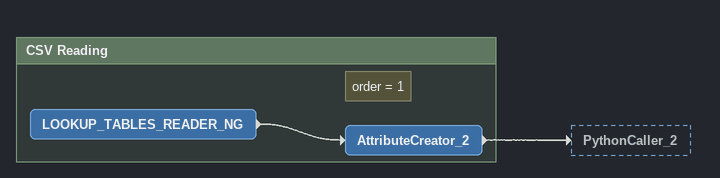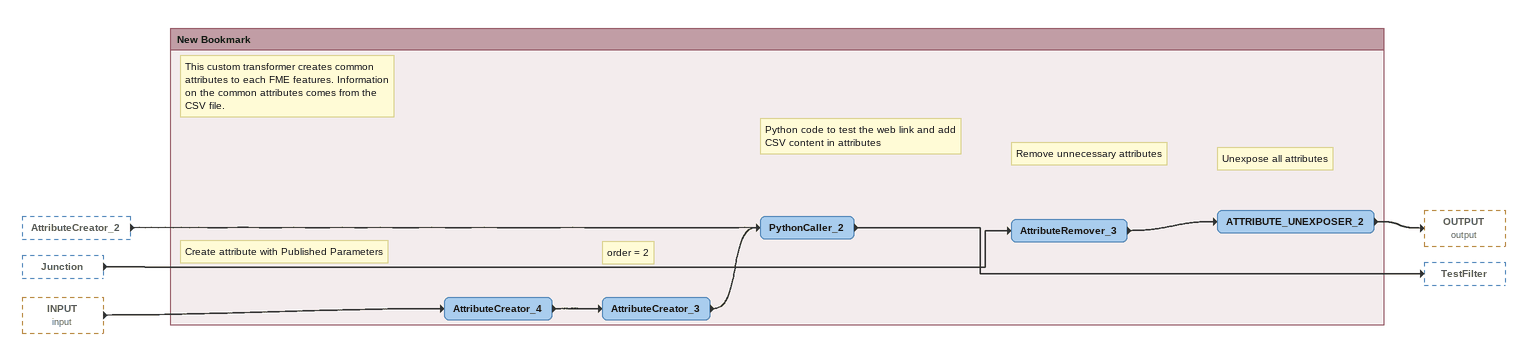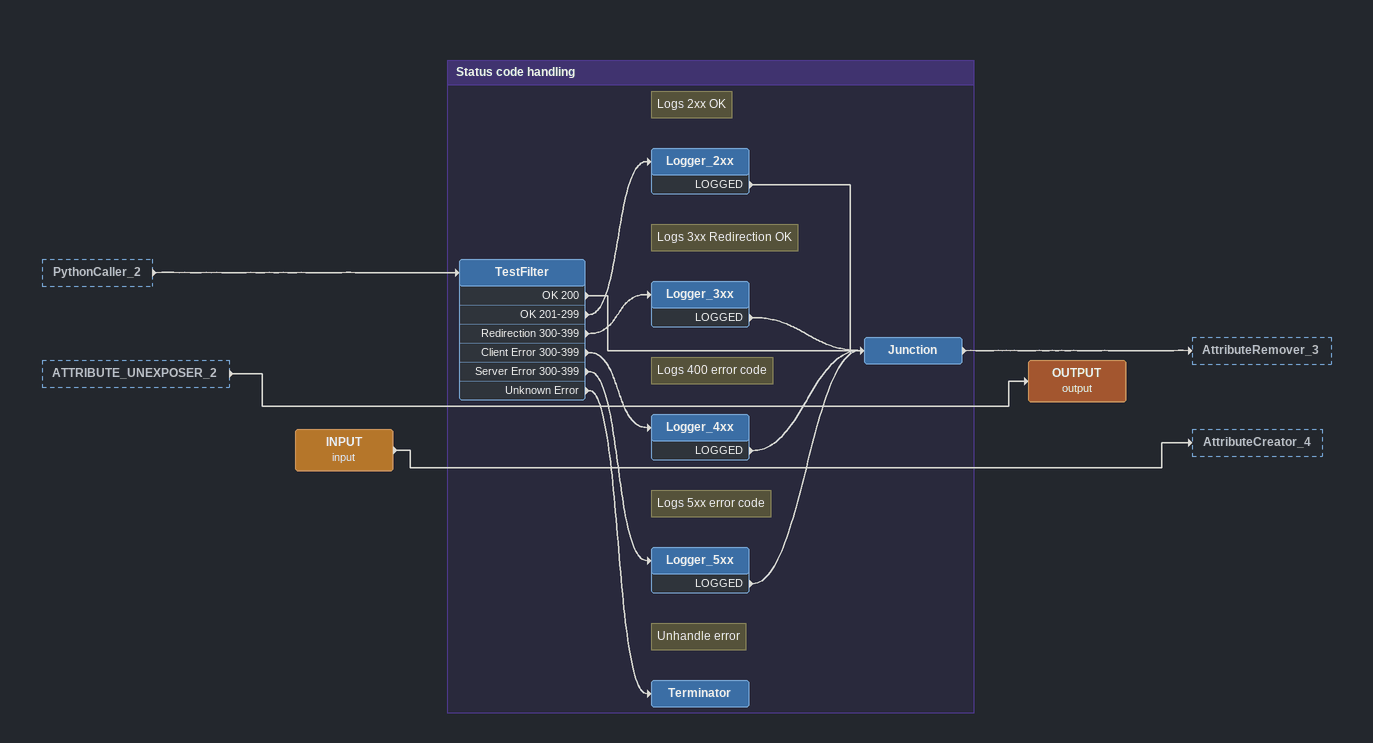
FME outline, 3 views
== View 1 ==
Bookmark: CSV Reading
LOOKUP_TABLES_READER_NG
    -> AttributeCreator_2
Note: order = 1
AttributeCreator_2
    -> PythonCaller_2

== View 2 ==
AttributeCreator_2 [outside]
    -> PythonCaller_2
Junction [outside]
    -> AttributeRemover_3
INPUT (input) [outside]
    -> AttributeCreator_4

Bookmark: New Bookmark
Note: This custom transformer creates common attributes to each FME features. Information on the common attributes comes from the CSV file.
Note: Create attribute with Published Parameters
AttributeCreator_4
    -> AttributeCreator_3
Note: order = 2
AttributeCreator_3
    -> PythonCaller_2
Note: Python code to test the web link and add CSV content in attributes
PythonCaller_2
    -> TestFilter
Note: Remove unnecessary attributes
AttributeRemover_3
    -> ATTRIBUTE_UNEXPOSER_2
Note: Unexpose all attributes
ATTRIBUTE_UNEXPOSER_2
    -> OUTPUT (output)

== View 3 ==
PythonCaller_2 [outside]
    -> TestFilter
ATTRIBUTE_UNEXPOSER_2 [outside]
    -> OUTPUT (output)
INPUT (input)
    -> AttributeCreator_4
OUTPUT (output)

Bookmark: Status code handling
TestFilter
    OK 200 -> Junction
    OK 201-299 -> Logger_2xx
    Redirection 300-399 -> Logger_3xx
    Client Error 300-399 -> Logger_4xx
    Server Error 300-399 -> Logger_5xx
    Unknown Error -> Terminator
Note: Logs 2xx OK
Logger_2xx
    LOGGED -> Junction
Note: Logs 3xx Redirection OK
Logger_3xx
    LOGGED -> Junction
Note: Logs 400 error code
Logger_4xx
    LOGGED -> Junction
Note: Logs 5xx error code
Logger_5xx
    LOGGED -> Junction
Junction
    -> AttributeRemover_3
Note: Unhandle error
Terminator
